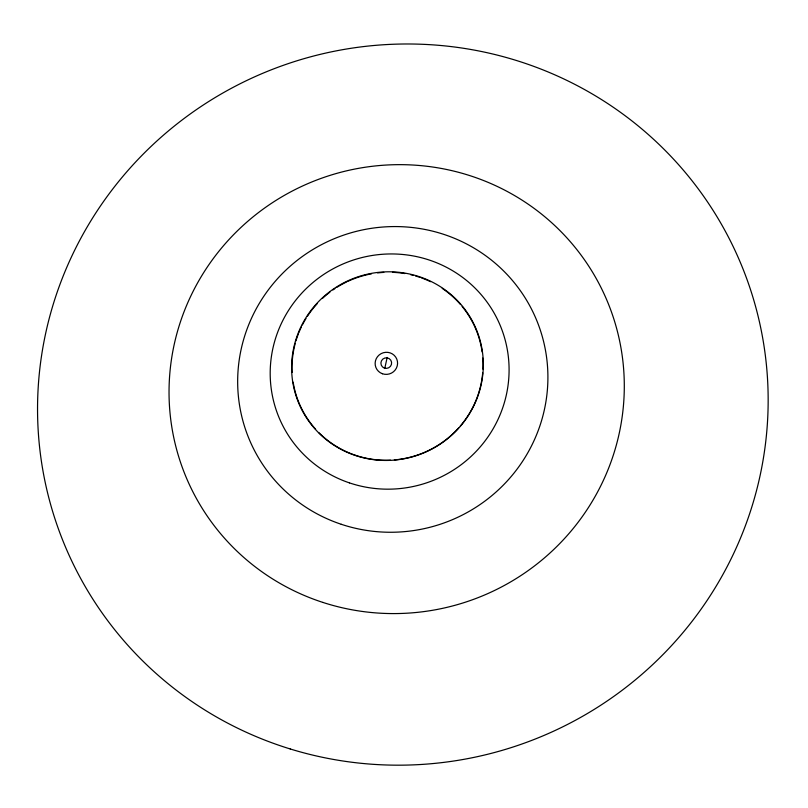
<?xml version="1.0" encoding="UTF-8"?>
<svg xmlns="http://www.w3.org/2000/svg" width="808" height="808" viewBox="0 0 808 808"><rect width="100%" height="100%" fill="white"/><g stroke="black" fill="none" stroke-linecap="round" stroke-linejoin="round"><path stroke-width="1.21" d="M384.749 368.519L387.163 357.449M473.963 324.998A95.798 93.708 -21.8 0 1 482.124 351.904M482.78 358.045A95.798 93.708 -21.8 0 1 482.931 369.185M482.689 372.872A95.798 93.708 -21.8 0 1 460.247 426.109M458.57 428.018A95.798 93.708 -21.8 0 1 394.324 459.914M390.527 460.166A95.798 93.708 -21.8 0 1 318.998 432.765M315.595 429.179A95.798 93.708 -21.8 0 1 293.152 382.184M292.132 372.458A95.798 93.708 -21.8 0 1 295.274 343.289M295.95 340.915A95.798 93.708 -21.8 0 1 298.334 333.967M298.778 332.835A95.798 93.708 -21.8 0 1 301.253 327.21M302.354 324.998A95.798 93.708 -21.8 0 1 305.99 318.524M307.313 316.433A95.798 93.708 -21.8 0 1 317.12 303.798M322.372 298.506A95.798 93.708 -21.8 0 1 329.896 292.163M332.906 289.971A95.798 93.708 -21.8 0 1 334.956 288.567M337.057 287.224A95.798 93.708 -21.8 0 1 346.834 281.841M347.945 281.315A95.798 93.708 -21.8 0 1 371.508 273.841M377.609 272.932A95.798 93.708 -21.8 0 1 383.8 272.397M392.486 272.326A95.798 93.708 -21.8 0 1 404.727 273.548M410.807 274.76A95.798 93.708 -21.8 0 1 413.211 275.356M415.595 276.003A95.798 93.708 -21.8 0 1 420.271 277.477M421.423 277.881A95.798 93.708 -21.8 0 1 430.502 281.679M442.218 288.395A95.798 93.708 -21.8 0 1 460.54 304.586M462.115 306.444A95.798 93.708 -21.8 0 1 473.438 323.907M290.234 748.965A366.196 359.691 -21.8 0 0 760.116 324.978A366.196 359.691 -21.8 0 0 158.196 139.804A366.196 359.691 -21.8 0 0 290.234 748.965M341.218 524.271A155.56 152.419 -21.8 0 0 545.269 349.218A155.56 152.419 -21.8 0 0 291.86 264.741A155.56 152.419 -21.8 0 0 341.218 524.271M382.436 373.75A11.261 11.019 -21.8 0 0 397.425 361.338A11.261 11.019 -21.8 0 0 379.194 354.934A11.261 11.019 -21.8 0 0 382.436 373.75M354.934 455.338A96.142 94.041 -21.8 0 0 481.821 348.086A96.142 94.041 -21.8 0 0 325.654 294.96A96.142 94.041 -21.8 0 0 354.934 455.338M384.376 368.074A5.383 5.272 -21.8 0 0 391.557 362.146A5.383 5.272 -21.8 0 0 382.841 359.075A5.383 5.272 -21.8 0 0 384.376 368.074M322.907 602.425A228.23 223.856 -21.8 0 0 620.049 343.006A228.23 223.856 -21.8 0 0 247.046 221.937A228.23 223.856 -21.8 0 0 322.907 602.425M349.43 482.881A119.796 117.261 -21.8 0 0 507.151 348.763A119.796 117.261 -21.8 0 0 312.332 283.032A119.796 117.261 -21.8 0 0 349.43 482.881"/></g></svg>
